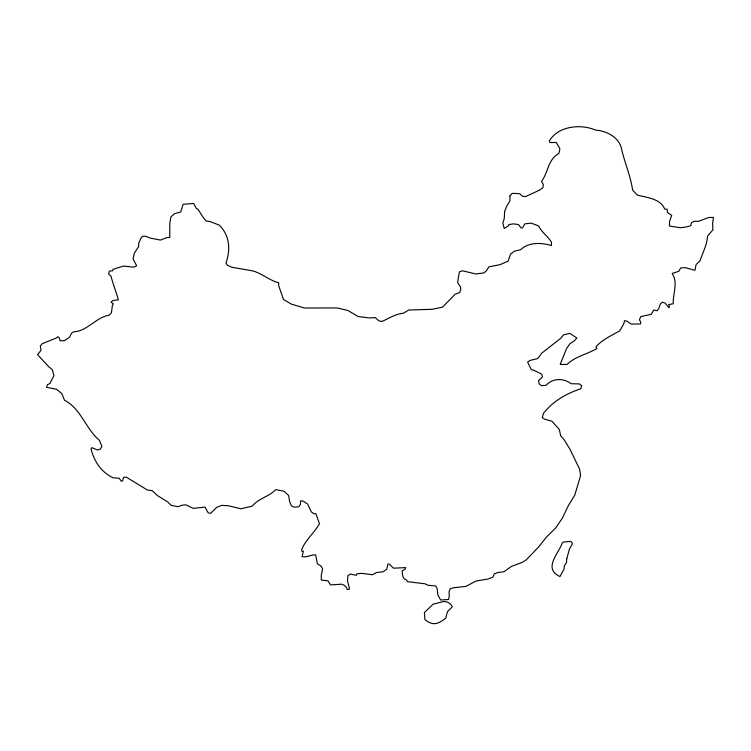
<?xml version="1.0" encoding="UTF-8"?>
<svg xmlns="http://www.w3.org/2000/svg" width="751" height="751" viewBox="0 0 751 751"><rect width="100%" height="100%" fill="white"/><g stroke="black" fill="none" stroke-linecap="round" stroke-linejoin="round"><path stroke-width="1.13" d="M509.957 195.898L509.957 200.846L506.756 206.159L504.616 211.472L504.259 218.56L502.832 223.169L504.24 228.482L508.155 225.995L508.859 224.577L513.477 223.864L518.443 224.568L521.288 228.107L522.705 227.75L524.836 223.854L531.229 223.131L538.683 225.967C541.706 232.575 547.93 236.049 551.469 242.263L551.469 245.464C541.161 242.629 528.864 241.906 520.556 249.754L514.519 251.181L510.605 254.026L508.108 261.141L499.931 264.699L488.91 266.849L486.413 270.764L483.916 272.904L475.74 273.974L462.588 270.792L459.387 271.862L457.575 282.536L460.41 286.807L460.757 289.651L459.687 292.505L455.05 294.289L442.555 307.131L432.219 309.29L408.722 310.022L403.362 313.242C395.561 313.843 388.915 318.462 381.949 321.475L378.748 320.761L375.209 317.56L369.154 317.917L358.124 316.509L347.835 310.454L337.171 307.966L304.418 308.004L291.275 304.099L283.493 299.48L278.64 285.587L278.659 282.742C268.971 280.358 261.592 272.876 251.754 270.679L231.862 267.272L227.356 265.244L226.042 262.878C230.641 249.51 229.75 235.363 219.189 225.047L209.529 221.423L206.281 221.057L203.868 218.457L197.888 209.116L196.405 208.553L193.739 203.493L183.122 204.253L180.719 211.97L174.476 213.697L170.89 216.917L169.782 223.441L169.801 237.335L166.619 237.673L160.451 240.095L149.881 237.992L145.778 236.283L142.568 236.265L140.662 238.602L138.663 243.446L138.635 246.657L134.307 253.181L133.115 259.011L136.663 265.788L133.941 267.14L123.483 266.089L113.091 269.318L112.528 270.811L109.346 271.139L108.576 274.077L110.913 275.983C113.035 284.075 116.18 291.829 118.339 299.893L113.382 300.409L111.045 302.09L113.382 303.995L112.434 305.169L111.411 312.801L109.148 315.185C95.846 317.316 87.341 331.21 73.955 331.773L71.58 333.106L69.496 337.274L64.464 340.672L60.174 340.757L59.151 337.631L57.63 336.711L56.672 337.894L42.206 343.714L40.291 346.07L41.061 350.295L37.55 354.613L48.768 366.751L52.279 369.623L53.941 375.566L49.951 383.432L47.351 384.803L46.6 387.263L56.663 389.356L61.742 393.477L64.577 400.33C81.164 408.732 85.727 429.056 99.507 440.396L101.939 446.601L100.061 449.314L97.245 449.962L91.979 447.643L91.021 448.816C94.119 461.255 100.991 471.938 113.026 477.796L119.193 478.237L121.305 481.25L122.695 480.743L123.436 477.429L126.281 477.129L147.421 490.046L152.162 490.638L157.353 495.5L167.764 501.987L170.984 505.263L177.987 506.69L182.155 505.179L185.722 504.803L193.307 508.343L205.079 507.113L208.215 512.924L210.646 513.346L216.645 507.347L221.845 505.357L228.379 505.761L240.968 508.774L252.233 506.155C258.579 498.27 268.877 496.843 275.711 489.624L284.178 491.267L288.609 495.491L289.623 501.527L291.557 506.014L294.214 507.188L298.851 506.7L300.4 504.372L300.729 500.729L303.301 501.18L307.572 503.987L311.327 511.9L314.068 513.787L315.852 513.6L319.485 523.71C314.359 532.853 305.685 539.612 301.705 549.469L301.893 551.262L303.329 551.112L302.127 556.679C306.774 557.786 311.158 554.463 315.673 554.895L317.373 563.785L320.865 565.963L322.611 568.685L321.212 575.735L321.325 580.082L327.924 580.842L330.543 584.935L341.329 584.165L344.352 585.311L346.812 587.958L346.971 589.394L349.159 589.535L349.365 588.052L347.488 580.983L347.966 575.482L350.717 574.102L356.284 575.332L356.838 573.82L361.494 573.342L372.505 574.731L376.598 572.487L383.048 571.811L386.737 569.249L387.967 564.039L389.44 564.245L393.496 568.178L405.747 567.625L405.193 569.136L402.132 570.91L402.705 575.933L404.094 578.702L406.807 580.232L407.324 581.631L424.963 583.79L428.032 585.292L435.721 585.94L437.082 588.343L437.814 594.82L440.584 599.993L448.507 599.533L449.258 596.538L449.079 591.826L450.178 588.803L453.679 587.704L465.864 586.428L476.106 580.992L488.206 579.002L493.05 577.04L494.149 574.017L497.603 572.562L504.015 571.699L511.459 566.395L522.264 562.358L526.348 559.748L539.105 546.446L546.137 537.369L555.674 528.037L562.264 518.293L568.526 505.329L574.712 495.284L580.617 475.524L579.594 469.131L569.981 449.229L563.926 439.419L560.678 435.805L559.307 429.469L551.985 421.245L544.578 419.152L542.26 417.594L543.602 413.144C553.083 401.241 566.338 393.515 580.664 388.811L581.8 385.826L579.443 383.921L571.154 383.714C563.616 377.969 552.727 377.95 546.155 385.254L541.527 385.732L539.18 383.827L538.495 380.682L542.438 377.04L541.79 374.242L534.214 370.384L531.267 369.614L527.634 362.123L529.971 360.452L537.678 358.574L541.79 353.139L560.725 338.297L563.597 334.786L569.915 333.406L576.852 338.044L573.942 341.198L569.906 343.77L566.47 348.774L560.19 364.451L567.014 364.451C575.388 356.237 587.601 354.219 596.951 348.445L595.872 346.915C602.049 339.734 611.502 335.547 619.659 330.9L623.818 323.822L624.513 320.649L627.282 321.315L631.093 324.085L640.443 323.972L640.8 322.207L639.42 319.757L640.819 316.575L651.248 314.331L653.708 310.06L657.172 310.726L658.927 308.22L660.354 303.958L662.457 302.155L665.226 303.188L669.01 307.75L669.376 306.324L668.7 304.559L673.225 303.798C672.793 293.707 678.36 282.639 672.154 273.486L678.829 271.252L680.622 267.994L684.828 267.581L694.947 270.332L696.093 264.568L700.007 260.907C702.589 252.74 707.198 244.826 707.461 236.161L712.868 229.89L712.633 223.3L713.45 217.424L708.85 217.48L698.524 221.282L693.924 221.338L691.418 222.831L690.676 225.769L686.414 226.924L680.397 227.731L669.46 226.032L669.507 221.639L671.694 215.368L667.47 212.477L667.141 209.163L664.766 209.191C660.523 198.536 646.93 197.682 637.261 195.044L632.633 190.097C630.549 175.856 624.625 162.582 621.528 148.792C619.124 137.33 606.592 130.787 595.646 130.148C580.767 123.53 557.74 126.093 549.3 141.122L550.014 142.53L556.378 142.521L559.927 148.867L558.866 153.448C547.92 159.287 548.249 172.57 541.518 181.366L543.292 184.539L542.935 187.722L539.387 190.2L525.559 196.584L522.367 196.236L519.889 193.758L515.28 193.411L512.088 193.42L509.957 195.898M424.522 614.318L424.925 619.603C433.102 626.296 438.237 623.968 445.625 618.28L447.465 611.727L452.299 606.761C450.412 602.349 445.118 600.368 440.63 602.264L433.13 604.161L424.39 612.581L424.522 614.318M566.77 558.641L566.498 562.64L564.33 565.832L564.039 568.986L559.974 576.552C542.644 568.554 558.631 553.769 562.321 542.785L563.428 542.006L570.629 541.424L571.915 542.41L572.422 543.902L569.521 548.84L566.77 558.641"/></g></svg>
